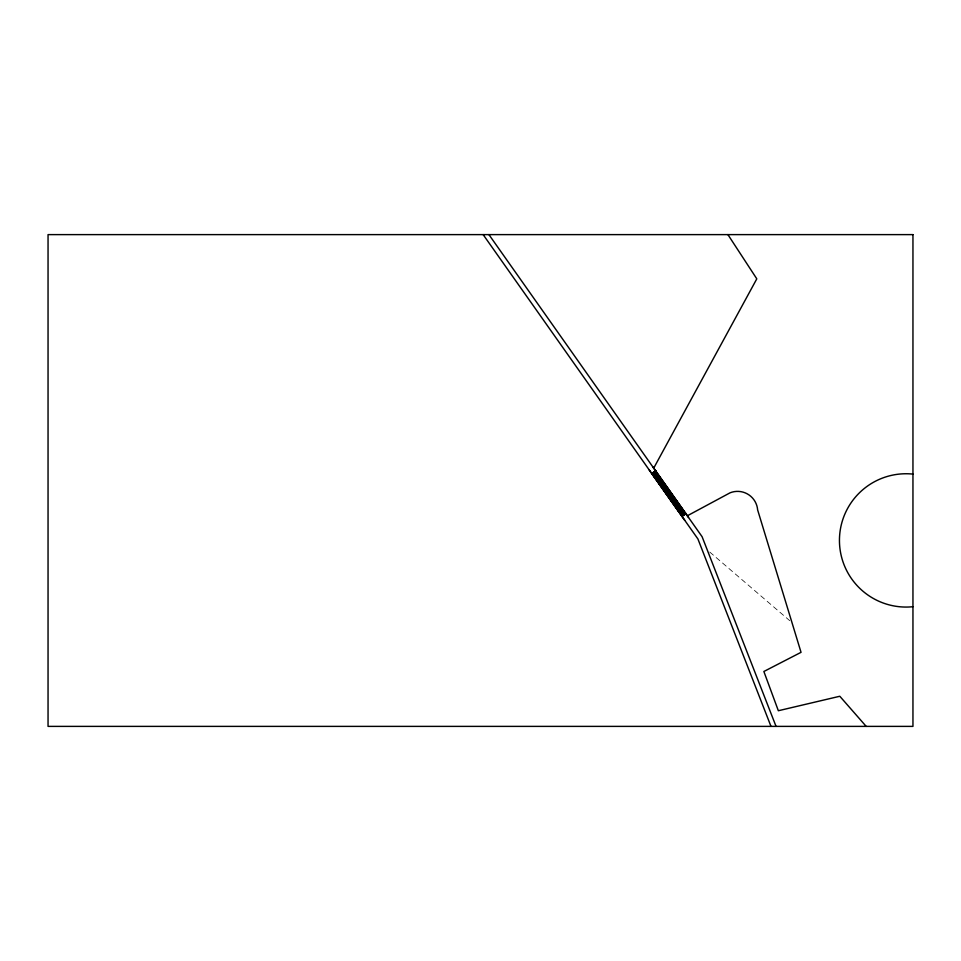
<?xml version="1.0" encoding="UTF-8"?>
<svg xmlns="http://www.w3.org/2000/svg" width="961" height="961" viewBox="0 0 961 961"><rect width="100%" height="100%" fill="white"/><g stroke="black" fill="none" stroke-linecap="round" stroke-linejoin="round"><path stroke-width="0.72" stroke-dasharray="4.8 3.6" d="M709.771 552.07L789.738 620.674"/><path stroke-width="1.44" d="M667.619 488.981L667.33 488.392L665.997 489.257L664.988 487.732L666.237 486.819L670.43 492.873L669.216 493.81L670.418 492.957M679.475 511.06L680.1 510.315L678.394 507.72L677.493 508.345L679.043 510.399M678.959 508.477L677.433 506.267L676.076 507.252M669.06 493.63L670.382 492.849L669.072 493.714L670.358 493.053L669.252 493.762L664.928 487.72L666.117 486.458L670.418 492.873L669.24 493.81M665.408 488.428C663.823 486.975 667.679 486.194 668.027 489.461L667.126 490.086L665.697 488.02M676.112 504.381L676.604 505.246M679.655 509.642L680.232 510.375L678.922 511.324L674.742 505.186L675.943 504.249L680.232 510.327L678.995 511.24L678.274 510.303L678.995 511.564L680.532 510.555L679.643 509.654L678.886 510.159M670.069 493.317L669.288 493.786L670.358 493.053M676.027 504.357L674.73 505.174L678.91 511.204A2.727 2.727 0 0 0 680.196 510.291L679.307 511.12M664.976 487.744L666.237 486.807L667.186 488.188M653.708 468.139L756.8 278.846L727.909 234.616M673.217 497.125L673.361 496.429M665.709 488.861C667.847 491.143 663.979 488.104 666.478 487.491M669.493 493.558C666.598 491.515 672.075 494.759 669.709 492.02L669.312 492.284M675.859 505.762L675.331 505.991C674.97 503.636 674.838 504.609 677.337 507.144L677.181 506.915M678.922 509.835L679.691 509.871M665.793 487.179L666.658 487.924L665.937 487.78M668.472 491.888L667.835 490.903M669.264 491.347L668.652 490.398M669.445 492.476L669.685 491.804L670.358 492.861M670.141 493.089L669.337 491.732M675.811 505.042L675.847 504.393M676.376 505.69L653.18 472.908M676.256 507.252L678.43 510.543M677.061 506.687L683.103 515.3M666.922 487.96L666.273 487.287L665.517 488.404M679.835 509.774L678.538 510.675L680.172 510.291M665.36 487.912L665.072 487.876A2.727 2.727 0 0 1 666.273 486.867L665.084 487.515M669.288 493.786L670.298 493.005M679.415 509.582L679.992 510.639M669.024 490.855L667.703 491.624L665.865 489.101M665.997 487.143L665.865 486.927M666.213 486.975L666.586 487.984M679.595 510.387L678.85 511.012M649.095 469.785L684.664 520.201M652.951 467.07L688.52 517.474M651.726 473.509L655.582 470.794M651.786 473.893L655.931 470.962M652.171 473.677L682.298 516.033M655.414 471.479L685.517 513.594M666.213 489.113L654.537 471.947M667.547 488.741L667.475 488.14M675.907 507.336L676.592 506.819M681.817 516.165L685.673 513.438M681.697 516.285L685.854 513.366M682.046 516.477L685.902 513.751M667.547 491.527L668.928 490.711M679.535 509.967L678.118 510.075M668.375 492.729L669.132 493.738L668.46 492.681M669.385 491.96L669.961 493.113M669.781 493.245L668.375 492.464M675.883 504.465L677.553 507M676.616 505.522L653.468 472.704M678.79 510.015L679.739 510.615M665.913 488.14L666.646 487.407L665.312 488.26L665.721 488.873M665.565 488.656L666.886 487.744L665.589 488.681M667.126 490.879L668.363 491.66M668.388 490.002L668.58 491.227M668.712 491.419L669.457 491.455L668.4 490.506M670.117 492.525L668.88 493.365L670.069 492.597M676.148 504.501L674.754 505.066L675.451 506.219M675.054 505.534L676.28 504.681M675.679 505.498L676.772 505.306M676.58 506.039L677.205 505.93M676.46 506.771L676.82 508.021M678.406 507.901L678.658 509.15M677.409 509.03L678.766 508.225L679.187 508.813M677.877 508.886L678.73 508.381M678.898 508.621L678.046 509.126L678.983 508.741M678.25 510.279L679.583 509.366L678.322 510.351M675.054 505.042L676.988 507.396M677.133 506.735L683.379 515.108M687.487 515.709L730.024 492.837A20.133 20.133 0 0 1 757.64 509.931L801.042 652.327L763.863 671.487L778.35 710.732L839.806 696.257L866.197 726.384M488.921 234.616L702.095 536.706L776.044 726.384M655.318 471.395L685.409 513.835M667.354 490.122L684.448 514.351M654.249 472.151L684.172 514.555M652.399 473.461L682.37 515.985M652.111 473.653L682.034 516.057M483.143 234.616L697.914 538.953L770.986 726.384M666.79 488.717L667.535 489.798M667.703 491.023L668.4 491.948M667.619 491.047L668.388 492.284M674.934 505.03L676.772 507.54M678.706 508.273L679.403 509.294M667.21 488.404L668.832 490.771M677.481 509.114L677.985 509.871M912.95 606.715A66.657 66.657 0 0 1 839.446 540.406A66.657 66.657 0 0 1 912.95 474.097M675.09 504.741L675.871 504.273L675.09 504.741M654.97 473.941L655.895 475.395L654.97 473.941M657.961 478.17L658.898 479.635L657.961 478.17M660.952 482.41L661.889 483.876L660.952 482.41M663.955 486.65L664.88 488.116L663.955 486.65M666.946 490.891L667.871 492.356L666.946 490.891M669.937 495.131L670.862 496.597L669.937 495.131M672.928 499.372L673.853 500.837L672.928 499.372M675.919 503.612L676.844 505.078L675.919 503.612M678.91 507.852L679.835 509.318L678.91 507.852M681.902 512.093L682.827 513.558L681.902 512.093M679.115 508.729L677.865 509.69L679.175 508.789M912.95 234.616L48.05 234.616L48.05 726.384L912.95 726.384L912.95 234.616"/></g></svg>
